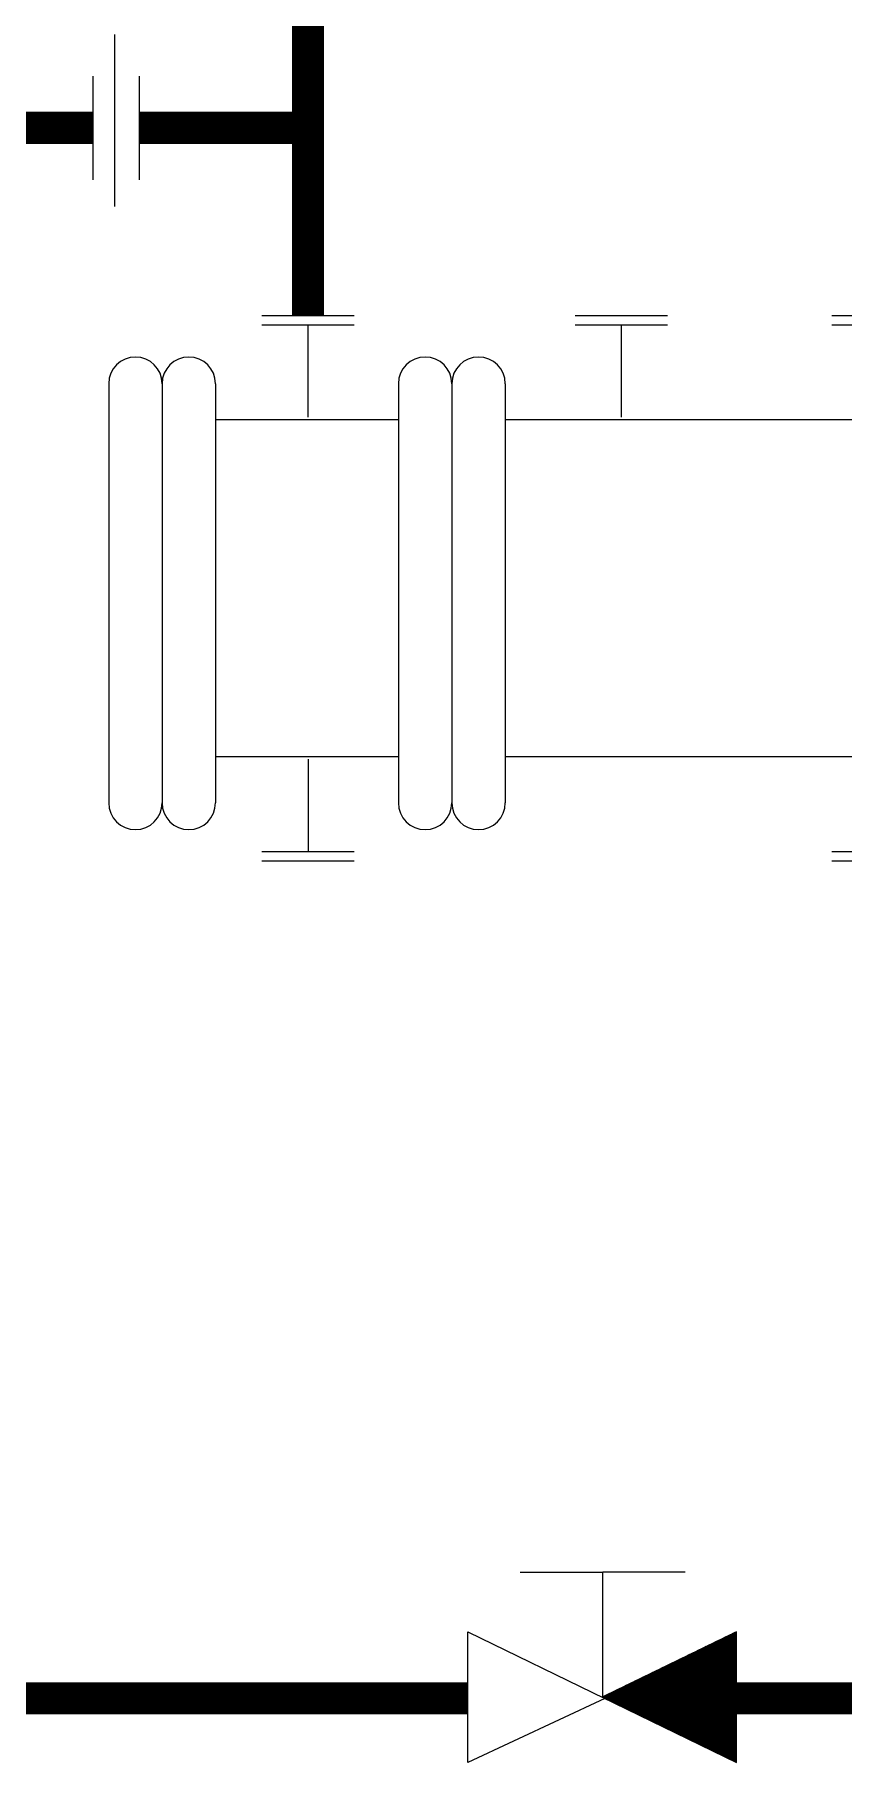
# Model space of a CAD drawing. Extents: x -22909.9 to -22897.8, y -4.7 to 4.1.
# Drawn here: x -22900.528 to -22900.152, y -1.576 to -0.772 of the extents above; entities that cross this region are included whole.
import ezdxf

# ---------------------------------------------------------------- set-up
doc = ezdxf.new("R2010")
doc.units = 0
doc.header["$MEASUREMENT"] = 0
doc.layers.get('0').update_dxf_attribs({"linetype": 'CONTINUOUS'})
doc.layers.add('CALOR', color=1, linetype='CONTINUOUS')

# ---------------------------------------------------------------- blocks, each defined once
blk = doc.blocks.new('HEATER')
for p, q in [((3.558617, 6.455631), (5.708442, 6.455631)), ((10.844136, 6.455631), (12.993962, 6.455631)), ((16.815874, 6.455631), (18.965699, 6.455631)), ((3.558617, 6.241044), (5.708442, 6.241044)), ((4.63353, 4.092669), (4.63353, 6.241044)), ((10.844136, 6.241044), (12.993962, 6.241044)), ((11.919049, 4.092669), (11.919049, 6.241044)), ((16.815874, 6.241044), (18.965699, 6.241044)), ((17.890786, 4.092669), (17.890786, 6.241044)), ((0, 4.872876), (0, -4.872876)), ((1.241852, 4.872876), (1.241852, -4.872876)), ((1.241852, 4.872876), (1.241852, -4.872876)), ((2.483704, 4.872876), (2.483704, -4.872876)), ((6.73585, 4.872877), (6.73585, -4.872876)), ((7.977702, 4.872877), (7.977702, -4.872876)), ((7.977702, 4.872877), (7.977702, -4.872876)), ((9.219555, 4.872877), (9.219555, -4.872876)), ((2.483704, 4.041133), (6.73585, 4.041133)), ((9.219555, 4.041133), (22.468186, 4.041133)), ((22.468186, 4.041133), (22.468186, -3.802424)), ((6.73585, -3.802424), (2.483704, -3.802424)), ((4.63353, -3.853959), (4.63353, -6.002335)), ((22.468186, -3.802424), (9.219555, -3.802424)), ((17.890786, -3.853959), (17.890786, -6.002335)), ((3.558617, -6.002335), (5.708442, -6.002335)), ((16.815874, -6.002335), (18.965699, -6.002335)), ((3.558617, -6.216922), (5.708442, -6.216922)), ((16.815874, -6.216922), (18.965699, -6.216922))]:
    blk.add_line(p, q)
for centre, radius, start, end in [((0.620926, 4.872876), 0.620926, 0, 180), ((1.862778, 4.872876), 0.620926, 0, 180), ((7.356776, 4.872877), 0.620926, 0, 180), ((8.598628, 4.872877), 0.620926, 0, 180), ((20.013979, 0.119355), 4.62639, 302.037895, 57.962105), ((0.620926, -4.872876), 0.620926, 180, 0), ((1.862778, -4.872876), 0.620926, 180, 0), ((7.356776, -4.872876), 0.620926, 180, 0), ((8.598628, -4.872876), 0.620926, 180, 0)]:
    blk.add_arc(centre, radius, start, end)
blk = doc.blocks.new('*X19')
at = {"color": 0}
for p, q in [((10.47941, 3.56957), (10.50958, 3.59973)), ((10.47953, 3.56951), (10.50992, 3.5999)), ((10.47965, 3.56945), (10.51027, 3.60006)), ((10.47977, 3.56939), (10.51061, 3.60023)), ((10.47989, 3.56934), (10.51095, 3.6004)), ((10.48001, 3.56928), (10.5113, 3.60057)), ((10.48013, 3.56922), (10.51164, 3.60074)), ((10.48025, 3.56916), (10.51199, 3.6009)), ((10.48037, 3.5691), (10.51233, 3.60107)), ((10.48048, 3.56905), (10.51268, 3.60124)), ((10.4806, 3.56899), (10.51302, 3.60141)), ((10.48072, 3.56893), (10.51337, 3.60157)), ((10.48084, 3.56887), (10.51371, 3.60174)), ((10.48096, 3.56881), (10.51406, 3.60191)), ((10.48108, 3.56876), (10.5144, 3.60208)), ((10.4812, 3.5687), (10.51475, 3.60225)), ((10.48132, 3.56864), (10.51509, 3.60241)), ((10.48144, 3.56858), (10.51543, 3.60258)), ((10.48155, 3.56853), (10.51578, 3.60275)), ((10.48167, 3.56847), (10.51612, 3.60292)), ((10.48179, 3.56841), (10.51647, 3.60309)), ((10.48191, 3.56835), (10.51681, 3.60325)), ((10.48203, 3.56829), (10.51716, 3.60342)), ((10.48215, 3.56824), (10.5175, 3.60359)), ((10.48227, 3.56818), (10.51785, 3.60376)), ((10.48239, 3.56812), (10.51819, 3.60392)), ((10.48251, 3.56806), (10.51854, 3.60409)), ((10.48262, 3.568), (10.51888, 3.60426)), ((10.48274, 3.56795), (10.51923, 3.60443)), ((10.48286, 3.56789), (10.51957, 3.6046)), ((10.48298, 3.56783), (10.51991, 3.60476)), ((10.4831, 3.56777), (10.52026, 3.60493)), ((10.48322, 3.56771), (10.5206, 3.6051)), ((10.48334, 3.56766), (10.52095, 3.60527)), ((10.48346, 3.5676), (10.52129, 3.60543)), ((10.48358, 3.56754), (10.52164, 3.6056)), ((10.48369, 3.56748), (10.52198, 3.60577)), ((10.48381, 3.56743), (10.52233, 3.60594)), ((10.48393, 3.56737), (10.52267, 3.60611)), ((10.48405, 3.56731), (10.52302, 3.60627)), ((10.48417, 3.56725), (10.52336, 3.60644)), ((10.48429, 3.56719), (10.52371, 3.60661)), ((10.48441, 3.56714), (10.52405, 3.60678)), ((10.48453, 3.56708), (10.52439, 3.60695)), ((10.48465, 3.56702), (10.52474, 3.60711)), ((10.48476, 3.56696), (10.52508, 3.60728)), ((10.48488, 3.5669), (10.52543, 3.60745)), ((10.48524, 3.56673), (10.52596, 3.60746)), ((10.48536, 3.56667), (10.52596, 3.60728)), ((10.48548, 3.56661), (10.52596, 3.6071)), ((10.4856, 3.56656), (10.52596, 3.60693)), ((10.48572, 3.5665), (10.52596, 3.60675)), ((10.48583, 3.56644), (10.52596, 3.60657)), ((10.48595, 3.56638), (10.52596, 3.60639)), ((10.48607, 3.56633), (10.52596, 3.60622)), ((10.48619, 3.56627), (10.52596, 3.60604)), ((10.48631, 3.56621), (10.52596, 3.60586)), ((10.48643, 3.56615), (10.52596, 3.60569)), ((10.48655, 3.56609), (10.52596, 3.60551)), ((10.48667, 3.56604), (10.52596, 3.60533)), ((10.48679, 3.56598), (10.52596, 3.60516)), ((10.4869, 3.56592), (10.52596, 3.60498)), ((10.48702, 3.56586), (10.52596, 3.6048)), ((10.48714, 3.5658), (10.52596, 3.60463)), ((10.48726, 3.56575), (10.52596, 3.60445)), ((10.48738, 3.56569), (10.52596, 3.60427)), ((10.4875, 3.56563), (10.52596, 3.6041)), ((10.48762, 3.56557), (10.52596, 3.60392)), ((10.48774, 3.56551), (10.52596, 3.60374)), ((10.48786, 3.56546), (10.52596, 3.60357)), ((10.48797, 3.5654), (10.52596, 3.60339)), ((10.48809, 3.56534), (10.52596, 3.60321)), ((10.48821, 3.56528), (10.52596, 3.60304)), ((10.48833, 3.56523), (10.52596, 3.60286)), ((10.48845, 3.56517), (10.52596, 3.60268)), ((10.48857, 3.56511), (10.52596, 3.60251)), ((10.48869, 3.56505), (10.52596, 3.60233)), ((10.48881, 3.56499), (10.52596, 3.60215)), ((10.48893, 3.56494), (10.52596, 3.60198)), ((10.48904, 3.56488), (10.52596, 3.6018)), ((10.48916, 3.56482), (10.52596, 3.60162)), ((10.48928, 3.56476), (10.52596, 3.60144)), ((10.4894, 3.5647), (10.52596, 3.60127)), ((10.48952, 3.56465), (10.52596, 3.60109)), ((10.48964, 3.56459), (10.52596, 3.60091)), ((10.48976, 3.56453), (10.52596, 3.60074)), ((10.48988, 3.56447), (10.52596, 3.60056)), ((10.49, 3.56441), (10.52596, 3.60038)), ((10.49011, 3.56436), (10.52596, 3.60021)), ((10.49023, 3.5643), (10.52596, 3.60003)), ((10.49035, 3.56424), (10.52596, 3.59985)), ((10.49047, 3.56418), (10.52596, 3.59968)), ((10.47371, 3.57235), (10.49303, 3.59167)), ((10.47383, 3.57229), (10.49338, 3.59184)), ((10.47395, 3.57223), (10.49372, 3.59201)), ((10.47407, 3.57217), (10.49407, 3.59218)), ((10.47418, 3.57211), (10.49441, 3.59234)), ((10.4743, 3.57206), (10.49476, 3.59251)), ((10.47442, 3.572), (10.4951, 3.59268)), ((10.47454, 3.57194), (10.49545, 3.59285)), ((10.47466, 3.57188), (10.49579, 3.59302)), ((10.47478, 3.57183), (10.49614, 3.59318)), ((10.4749, 3.57177), (10.49648, 3.59335)), ((10.47502, 3.57171), (10.49683, 3.59352)), ((10.47514, 3.57165), (10.49717, 3.59369)), ((10.47525, 3.57159), (10.49751, 3.59385)), ((10.47537, 3.57154), (10.49786, 3.59402)), ((10.47549, 3.57148), (10.4982, 3.59419)), ((10.47561, 3.57142), (10.49855, 3.59436)), ((10.47573, 3.57136), (10.49889, 3.59453)), ((10.47585, 3.5713), (10.49924, 3.59469)), ((10.47597, 3.57125), (10.49958, 3.59486)), ((10.47609, 3.57119), (10.49993, 3.59503)), ((10.47621, 3.57113), (10.50027, 3.5952)), ((10.47632, 3.57107), (10.50062, 3.59536)), ((10.47644, 3.57101), (10.50096, 3.59553)), ((10.47656, 3.57096), (10.50131, 3.5957)), ((10.47668, 3.5709), (10.50165, 3.59587)), ((10.4768, 3.57084), (10.50199, 3.59604)), ((10.47692, 3.57078), (10.50234, 3.5962)), ((10.47704, 3.57073), (10.50268, 3.59637)), ((10.47716, 3.57067), (10.50303, 3.59654)), ((10.47728, 3.57061), (10.50337, 3.59671)), ((10.47739, 3.57055), (10.50372, 3.59688)), ((10.47751, 3.57049), (10.50406, 3.59704)), ((10.47763, 3.57044), (10.50441, 3.59721)), ((10.47775, 3.57038), (10.50475, 3.59738)), ((10.47787, 3.57032), (10.5051, 3.59755)), ((10.47799, 3.57026), (10.50544, 3.59771)), ((10.47811, 3.5702), (10.50579, 3.59788)), ((10.47823, 3.57015), (10.50613, 3.59805)), ((10.47835, 3.57009), (10.50647, 3.59822)), ((10.47846, 3.57003), (10.50682, 3.59839)), ((10.47858, 3.56997), (10.50716, 3.59855)), ((10.4787, 3.56991), (10.50751, 3.59872)), ((10.47882, 3.56986), (10.50785, 3.59889)), ((10.47894, 3.5698), (10.5082, 3.59906)), ((10.47906, 3.56974), (10.50854, 3.59923)), ((10.47918, 3.56968), (10.50889, 3.59939)), ((10.4793, 3.56963), (10.50923, 3.59956)), ((10.49059, 3.56413), (10.52596, 3.5995)), ((10.49071, 3.56407), (10.52596, 3.59932)), ((10.49083, 3.56401), (10.52596, 3.59915)), ((10.49095, 3.56395), (10.52596, 3.59897)), ((10.49107, 3.56389), (10.52596, 3.59879)), ((10.49118, 3.56384), (10.52596, 3.59862)), ((10.4913, 3.56378), (10.52596, 3.59844)), ((10.49142, 3.56372), (10.52596, 3.59826)), ((10.49154, 3.56366), (10.52596, 3.59809)), ((10.49166, 3.5636), (10.52596, 3.59791)), ((10.49178, 3.56355), (10.52596, 3.59773)), ((10.4919, 3.56349), (10.52596, 3.59756)), ((10.49202, 3.56343), (10.52596, 3.59738)), ((10.49214, 3.56337), (10.52596, 3.5972)), ((10.49225, 3.56331), (10.52596, 3.59703)), ((10.49237, 3.56326), (10.52596, 3.59685)), ((10.49249, 3.5632), (10.52596, 3.59667)), ((10.49261, 3.56314), (10.52596, 3.5965)), ((10.49273, 3.56308), (10.52596, 3.59632)), ((10.49285, 3.56303), (10.52596, 3.59614)), ((10.49297, 3.56297), (10.52596, 3.59596)), ((10.49309, 3.56291), (10.52596, 3.59579)), ((10.4932, 3.56285), (10.52596, 3.59561)), ((10.49332, 3.56279), (10.52596, 3.59543)), ((10.49344, 3.56274), (10.52596, 3.59526)), ((10.49356, 3.56268), (10.52596, 3.59508)), ((10.49368, 3.56262), (10.52596, 3.5949)), ((10.4938, 3.56256), (10.52596, 3.59473)), ((10.49392, 3.5625), (10.52596, 3.59455)), ((10.49404, 3.56245), (10.52596, 3.59437)), ((10.49416, 3.56239), (10.52596, 3.5942)), ((10.49427, 3.56233), (10.52596, 3.59402)), ((10.49439, 3.56227), (10.52596, 3.59384)), ((10.49451, 3.56221), (10.52596, 3.59367)), ((10.49463, 3.56216), (10.52596, 3.59349)), ((10.49475, 3.5621), (10.52596, 3.59331)), ((10.49487, 3.56204), (10.52596, 3.59314)), ((10.49499, 3.56198), (10.52596, 3.59296)), ((10.49511, 3.56193), (10.52596, 3.59278)), ((10.49523, 3.56187), (10.52596, 3.59261)), ((10.49534, 3.56181), (10.52596, 3.59243)), ((10.49546, 3.56175), (10.52596, 3.59225)), ((10.49558, 3.56169), (10.52596, 3.59208)), ((10.4957, 3.56164), (10.52596, 3.5919)), ((10.49582, 3.56158), (10.52596, 3.59172)), ((10.49594, 3.56152), (10.52596, 3.59155)), ((10.468, 3.57513), (10.47649, 3.58362)), ((10.46812, 3.57507), (10.47684, 3.58378)), ((10.46824, 3.57501), (10.47718, 3.58395)), ((10.46836, 3.57495), (10.47753, 3.58412)), ((10.46848, 3.57489), (10.47787, 3.58429)), ((10.4686, 3.57484), (10.47822, 3.58446)), ((10.46872, 3.57478), (10.47856, 3.58462)), ((10.46883, 3.57472), (10.47891, 3.58479)), ((10.46895, 3.57466), (10.47925, 3.58496)), ((10.46907, 3.5746), (10.47959, 3.58513)), ((10.46919, 3.57455), (10.47994, 3.58529)), ((10.46931, 3.57449), (10.48028, 3.58546)), ((10.46943, 3.57443), (10.48063, 3.58563)), ((10.46955, 3.57437), (10.48097, 3.5858)), ((10.46967, 3.57432), (10.48132, 3.58597)), ((10.46979, 3.57426), (10.48166, 3.58613)), ((10.4699, 3.5742), (10.48201, 3.5863)), ((10.47002, 3.57414), (10.48235, 3.58647)), ((10.47014, 3.57408), (10.4827, 3.58664)), ((10.47026, 3.57403), (10.48304, 3.58681)), ((10.47038, 3.57397), (10.48339, 3.58697)), ((10.4705, 3.57391), (10.48373, 3.58714)), ((10.47062, 3.57385), (10.48407, 3.58731)), ((10.47074, 3.57379), (10.48442, 3.58748)), ((10.47086, 3.57374), (10.48476, 3.58764)), ((10.47097, 3.57368), (10.48511, 3.58781)), ((10.47109, 3.57362), (10.48545, 3.58798)), ((10.47121, 3.57356), (10.4858, 3.58815)), ((10.47133, 3.5735), (10.48614, 3.58832)), ((10.47145, 3.57345), (10.48649, 3.58848)), ((10.47157, 3.57339), (10.48683, 3.58865)), ((10.47169, 3.57333), (10.48718, 3.58882)), ((10.47181, 3.57327), (10.48752, 3.58899)), ((10.47193, 3.57322), (10.48787, 3.58915)), ((10.47204, 3.57316), (10.48821, 3.58932)), ((10.47216, 3.5731), (10.48855, 3.58949)), ((10.47228, 3.57304), (10.4889, 3.58966)), ((10.4724, 3.57298), (10.48924, 3.58983)), ((10.47252, 3.57293), (10.48959, 3.58999)), ((10.47264, 3.57287), (10.48993, 3.59016)), ((10.47276, 3.57281), (10.49028, 3.59033)), ((10.47288, 3.57275), (10.49062, 3.5905)), ((10.473, 3.57269), (10.49097, 3.59067)), ((10.47311, 3.57264), (10.49131, 3.59083)), ((10.47323, 3.57258), (10.49166, 3.591)), ((10.47335, 3.57252), (10.492, 3.59117)), ((10.47347, 3.57246), (10.49235, 3.59134)), ((10.47359, 3.5724), (10.49269, 3.5915)), ((10.49606, 3.56146), (10.52596, 3.59137)), ((10.49618, 3.5614), (10.52596, 3.59119)), ((10.4963, 3.56135), (10.52596, 3.59102)), ((10.49641, 3.56129), (10.52596, 3.59084)), ((10.49653, 3.56123), (10.52596, 3.59066)), ((10.49665, 3.56117), (10.52596, 3.59048)), ((10.49677, 3.56111), (10.52596, 3.59031)), ((10.49689, 3.56106), (10.52596, 3.59013)), ((10.49701, 3.561), (10.52596, 3.58995)), ((10.49713, 3.56094), (10.52596, 3.58978)), ((10.49725, 3.56088), (10.52596, 3.5896)), ((10.49737, 3.56082), (10.52596, 3.58942)), ((10.49748, 3.56077), (10.52596, 3.58925)), ((10.4976, 3.56071), (10.52596, 3.58907)), ((10.49772, 3.56065), (10.52596, 3.58889)), ((10.49784, 3.56059), (10.52596, 3.58872)), ((10.49796, 3.56054), (10.52596, 3.58854)), ((10.49808, 3.56048), (10.52596, 3.58836)), ((10.4982, 3.56042), (10.52596, 3.58819)), ((10.49832, 3.56036), (10.52596, 3.58801)), ((10.49844, 3.5603), (10.52596, 3.58783)), ((10.49855, 3.56025), (10.52596, 3.58766)), ((10.49867, 3.56019), (10.52596, 3.58748)), ((10.49879, 3.56013), (10.52596, 3.5873)), ((10.49891, 3.56007), (10.52596, 3.58713)), ((10.49903, 3.56001), (10.52596, 3.58695)), ((10.49915, 3.55996), (10.52596, 3.58677)), ((10.49927, 3.5599), (10.52596, 3.5866)), ((10.49939, 3.55984), (10.52596, 3.58642)), ((10.49951, 3.55978), (10.52596, 3.58624)), ((10.49962, 3.55972), (10.52596, 3.58607)), ((10.49974, 3.55967), (10.52596, 3.58589)), ((10.49986, 3.55961), (10.52596, 3.58571)), ((10.49998, 3.55955), (10.52596, 3.58554)), ((10.5001, 3.55949), (10.52596, 3.58536)), ((10.50022, 3.55944), (10.52596, 3.58518)), ((10.50034, 3.55938), (10.52596, 3.585)), ((10.50046, 3.55932), (10.52596, 3.58483)), ((10.50058, 3.55926), (10.52596, 3.58465)), ((10.50069, 3.5592), (10.52596, 3.58447)), ((10.50081, 3.55915), (10.52596, 3.5843)), ((10.50093, 3.55909), (10.52596, 3.58412)), ((10.50105, 3.55903), (10.52596, 3.58394)), ((10.50117, 3.55897), (10.52596, 3.58377)), ((10.50129, 3.55891), (10.52596, 3.58359)), ((10.46372, 3.57721), (10.46409, 3.57757)), ((10.46384, 3.57715), (10.46443, 3.57774)), ((10.46396, 3.57709), (10.46478, 3.57791)), ((10.46408, 3.57704), (10.46512, 3.57808)), ((10.4642, 3.57698), (10.46547, 3.57825)), ((10.46432, 3.57692), (10.46581, 3.57841)), ((10.46444, 3.57686), (10.46615, 3.57858)), ((10.46456, 3.5768), (10.4665, 3.57875)), ((10.46467, 3.57675), (10.46684, 3.57892)), ((10.46479, 3.57669), (10.46719, 3.57908)), ((10.46491, 3.57663), (10.46753, 3.57925)), ((10.46503, 3.57657), (10.46788, 3.57942)), ((10.46515, 3.57652), (10.46822, 3.57959)), ((10.46527, 3.57646), (10.46857, 3.57976)), ((10.46539, 3.5764), (10.46891, 3.57992)), ((10.46551, 3.57634), (10.46926, 3.58009)), ((10.46562, 3.57628), (10.4696, 3.58026)), ((10.46574, 3.57623), (10.46995, 3.58043)), ((10.46586, 3.57617), (10.47029, 3.5806)), ((10.46598, 3.57611), (10.47063, 3.58076)), ((10.4661, 3.57605), (10.47098, 3.58093)), ((10.46622, 3.57599), (10.47132, 3.5811)), ((10.46634, 3.57594), (10.47167, 3.58127)), ((10.46646, 3.57588), (10.47201, 3.58143)), ((10.46658, 3.57582), (10.47236, 3.5816)), ((10.46669, 3.57576), (10.4727, 3.58177)), ((10.46681, 3.5757), (10.47305, 3.58194)), ((10.46693, 3.57565), (10.47339, 3.58211)), ((10.46705, 3.57559), (10.47374, 3.58227)), ((10.46717, 3.57553), (10.47408, 3.58244)), ((10.46729, 3.57547), (10.47443, 3.58261)), ((10.46741, 3.57542), (10.47477, 3.58278)), ((10.46753, 3.57536), (10.47511, 3.58295)), ((10.46765, 3.5753), (10.47546, 3.58311)), ((10.46776, 3.57524), (10.4758, 3.58328)), ((10.46788, 3.57518), (10.47615, 3.58345)), ((10.50141, 3.55886), (10.52596, 3.58341)), ((10.50153, 3.5588), (10.52596, 3.58324)), ((10.50165, 3.55874), (10.52596, 3.58306)), ((10.50176, 3.55868), (10.52596, 3.58288)), ((10.50188, 3.55862), (10.52596, 3.58271)), ((10.502, 3.55857), (10.52596, 3.58253)), ((10.50212, 3.55851), (10.52596, 3.58235)), ((10.50224, 3.55845), (10.52596, 3.58218)), ((10.50236, 3.55839), (10.52596, 3.582)), ((10.50248, 3.55834), (10.52596, 3.58182)), ((10.5026, 3.55828), (10.52596, 3.58165)), ((10.50272, 3.55822), (10.52596, 3.58147)), ((10.50283, 3.55816), (10.52596, 3.58129)), ((10.50295, 3.5581), (10.52596, 3.58112)), ((10.50307, 3.55805), (10.52596, 3.58094)), ((10.50319, 3.55799), (10.52596, 3.58076)), ((10.50331, 3.55793), (10.52596, 3.58059)), ((10.50343, 3.55787), (10.52596, 3.58041)), ((10.50355, 3.55781), (10.52596, 3.58023)), ((10.50367, 3.55776), (10.52596, 3.58005)), ((10.50379, 3.5577), (10.52596, 3.57988)), ((10.5039, 3.55764), (10.52596, 3.5797)), ((10.50402, 3.55758), (10.52596, 3.57952)), ((10.50414, 3.55752), (10.52596, 3.57935)), ((10.50426, 3.55747), (10.52596, 3.57917)), ((10.50438, 3.55741), (10.52596, 3.57899)), ((10.5045, 3.55735), (10.52596, 3.57882)), ((10.50462, 3.55729), (10.52596, 3.57864)), ((10.50474, 3.55724), (10.52596, 3.57846)), ((10.50486, 3.55718), (10.52596, 3.57829)), ((10.50497, 3.55712), (10.52596, 3.57811)), ((10.50509, 3.55706), (10.52596, 3.57793)), ((10.50521, 3.557), (10.52596, 3.57776)), ((10.50533, 3.55695), (10.52596, 3.57758)), ((10.50545, 3.55689), (10.52596, 3.5774)), ((10.50557, 3.55683), (10.52596, 3.57723)), ((10.50569, 3.55677), (10.52596, 3.57705)), ((10.50581, 3.55671), (10.52596, 3.57687)), ((10.50593, 3.55666), (10.52596, 3.5767)), ((10.50604, 3.5566), (10.52596, 3.57652)), ((10.50616, 3.55654), (10.52596, 3.57634)), ((10.50628, 3.55648), (10.52596, 3.57617)), ((10.5064, 3.55642), (10.52596, 3.57599)), ((10.50652, 3.55637), (10.52596, 3.57581)), ((10.50664, 3.55631), (10.52596, 3.57564)), ((10.50676, 3.55625), (10.52596, 3.57546)), ((10.50688, 3.55619), (10.52596, 3.57528)), ((10.50699, 3.55614), (10.52596, 3.57511)), ((10.50711, 3.55608), (10.52596, 3.57493)), ((10.50723, 3.55602), (10.52596, 3.57475)), ((10.50735, 3.55596), (10.52596, 3.57457)), ((10.50747, 3.5559), (10.52596, 3.5744)), ((10.50759, 3.55585), (10.52596, 3.57422)), ((10.50771, 3.55579), (10.52596, 3.57404)), ((10.50783, 3.55573), (10.52596, 3.57387)), ((10.50795, 3.55567), (10.52596, 3.57369)), ((10.50806, 3.55561), (10.52596, 3.57351)), ((10.50818, 3.55556), (10.52596, 3.57334)), ((10.5083, 3.5555), (10.52596, 3.57316)), ((10.50842, 3.55544), (10.52596, 3.57298)), ((10.50854, 3.55538), (10.52596, 3.57281)), ((10.50866, 3.55532), (10.52596, 3.57263)), ((10.50878, 3.55527), (10.52596, 3.57245)), ((10.5089, 3.55521), (10.52596, 3.57228)), ((10.50902, 3.55515), (10.52596, 3.5721)), ((10.50913, 3.55509), (10.52596, 3.57192)), ((10.50925, 3.55504), (10.52596, 3.57175)), ((10.50937, 3.55498), (10.52596, 3.57157)), ((10.50949, 3.55492), (10.52596, 3.57139)), ((10.50961, 3.55486), (10.52596, 3.57122)), ((10.50973, 3.5548), (10.52596, 3.57104)), ((10.50985, 3.55475), (10.52596, 3.57086)), ((10.50997, 3.55469), (10.52596, 3.57069)), ((10.51009, 3.55463), (10.52596, 3.57051)), ((10.5102, 3.55457), (10.52596, 3.57033)), ((10.51032, 3.55451), (10.52596, 3.57016)), ((10.51044, 3.55446), (10.52596, 3.56998)), ((10.51056, 3.5544), (10.52596, 3.5698)), ((10.51068, 3.55434), (10.52596, 3.56963)), ((10.5108, 3.55428), (10.52596, 3.56945)), ((10.51092, 3.55422), (10.52596, 3.56927)), ((10.51104, 3.55417), (10.52596, 3.56909)), ((10.51116, 3.55411), (10.52596, 3.56892)), ((10.51127, 3.55405), (10.52596, 3.56874)), ((10.51139, 3.55399), (10.52596, 3.56856)), ((10.51151, 3.55394), (10.52596, 3.56839)), ((10.51163, 3.55388), (10.52596, 3.56821)), ((10.51175, 3.55382), (10.52596, 3.56803)), ((10.51187, 3.55376), (10.52596, 3.56786)), ((10.51199, 3.5537), (10.52596, 3.56768)), ((10.51211, 3.55365), (10.52596, 3.5675)), ((10.51223, 3.55359), (10.52596, 3.56733)), ((10.51234, 3.55353), (10.52596, 3.56715)), ((10.51246, 3.55347), (10.52596, 3.56697)), ((10.51258, 3.55341), (10.52596, 3.5668)), ((10.5127, 3.55336), (10.52596, 3.56662)), ((10.51282, 3.5533), (10.52596, 3.56644)), ((10.51294, 3.55324), (10.52596, 3.56627)), ((10.51306, 3.55318), (10.52596, 3.56609)), ((10.51318, 3.55312), (10.52596, 3.56591)), ((10.5133, 3.55307), (10.52596, 3.56574)), ((10.51341, 3.55301), (10.52596, 3.56556)), ((10.51353, 3.55295), (10.52596, 3.56538)), ((10.51365, 3.55289), (10.52596, 3.56521)), ((10.51377, 3.55284), (10.52596, 3.56503)), ((10.51389, 3.55278), (10.52596, 3.56485)), ((10.51401, 3.55272), (10.52596, 3.56468)), ((10.51413, 3.55266), (10.52596, 3.5645)), ((10.51425, 3.5526), (10.52596, 3.56432)), ((10.51437, 3.55255), (10.52596, 3.56415)), ((10.51448, 3.55249), (10.52596, 3.56397)), ((10.5146, 3.55243), (10.52596, 3.56379)), ((10.51472, 3.55237), (10.52596, 3.56361)), ((10.51484, 3.55231), (10.52596, 3.56344)), ((10.51496, 3.55226), (10.52596, 3.56326)), ((10.51508, 3.5522), (10.52596, 3.56308)), ((10.5152, 3.55214), (10.52596, 3.56291)), ((10.51532, 3.55208), (10.52596, 3.56273)), ((10.51544, 3.55202), (10.52596, 3.56255)), ((10.51555, 3.55197), (10.52596, 3.56238)), ((10.51567, 3.55191), (10.52596, 3.5622)), ((10.51579, 3.55185), (10.52596, 3.56202)), ((10.51591, 3.55179), (10.52596, 3.56185)), ((10.51603, 3.55174), (10.52596, 3.56167)), ((10.51615, 3.55168), (10.52596, 3.56149)), ((10.51627, 3.55162), (10.52596, 3.56132)), ((10.51639, 3.55156), (10.52596, 3.56114)), ((10.51651, 3.5515), (10.52596, 3.56096)), ((10.51662, 3.55145), (10.52596, 3.56079)), ((10.51674, 3.55139), (10.52596, 3.56061)), ((10.51686, 3.55133), (10.52596, 3.56043)), ((10.51698, 3.55127), (10.52596, 3.56026)), ((10.5171, 3.55121), (10.52596, 3.56008)), ((10.51722, 3.55116), (10.52596, 3.5599)), ((10.51734, 3.5511), (10.52596, 3.55973)), ((10.51746, 3.55104), (10.52596, 3.55955)), ((10.51758, 3.55098), (10.52596, 3.55937)), ((10.51769, 3.55092), (10.52596, 3.5592)), ((10.51781, 3.55087), (10.52596, 3.55902)), ((10.51793, 3.55081), (10.52596, 3.55884)), ((10.51805, 3.55075), (10.52596, 3.55867)), ((10.51817, 3.55069), (10.52596, 3.55849)), ((10.51829, 3.55063), (10.52596, 3.55831)), ((10.51841, 3.55058), (10.52596, 3.55813)), ((10.51853, 3.55052), (10.52596, 3.55796)), ((10.51865, 3.55046), (10.52596, 3.55778)), ((10.51876, 3.5504), (10.52596, 3.5576)), ((10.51888, 3.55035), (10.52596, 3.55743)), ((10.519, 3.55029), (10.52596, 3.55725)), ((10.51912, 3.55023), (10.52596, 3.55707)), ((10.51924, 3.55017), (10.52596, 3.5569)), ((10.51936, 3.55011), (10.52596, 3.55672)), ((10.51948, 3.55006), (10.52596, 3.55654)), ((10.5196, 3.55), (10.52596, 3.55637)), ((10.51971, 3.54994), (10.52596, 3.55619)), ((10.51983, 3.54988), (10.52596, 3.55601)), ((10.51995, 3.54982), (10.52596, 3.55584)), ((10.52007, 3.54977), (10.52596, 3.55566)), ((10.52019, 3.54971), (10.52596, 3.55548)), ((10.52031, 3.54965), (10.52596, 3.55531)), ((10.52043, 3.54959), (10.52596, 3.55513)), ((10.52055, 3.54953), (10.52596, 3.55495)), ((10.52067, 3.54948), (10.52596, 3.55478)), ((10.52078, 3.54942), (10.52596, 3.5546)), ((10.5209, 3.54936), (10.52596, 3.55442)), ((10.52102, 3.5493), (10.52596, 3.55425)), ((10.52114, 3.54925), (10.52596, 3.55407)), ((10.52126, 3.54919), (10.52596, 3.55389)), ((10.52138, 3.54913), (10.52596, 3.55372)), ((10.5215, 3.54907), (10.52596, 3.55354)), ((10.52162, 3.54901), (10.52596, 3.55336)), ((10.52174, 3.54896), (10.52596, 3.55318)), ((10.52185, 3.5489), (10.52596, 3.55301)), ((10.52197, 3.54884), (10.52596, 3.55283)), ((10.52209, 3.54878), (10.52596, 3.55265)), ((10.52221, 3.54872), (10.52596, 3.55248)), ((10.52233, 3.54867), (10.52596, 3.5523)), ((10.52245, 3.54861), (10.52596, 3.55212)), ((10.52257, 3.54855), (10.52596, 3.55195)), ((10.52269, 3.54849), (10.52596, 3.55177)), ((10.52281, 3.54843), (10.52596, 3.55159)), ((10.52292, 3.54838), (10.52596, 3.55142)), ((10.52304, 3.54832), (10.52596, 3.55124)), ((10.52316, 3.54826), (10.52596, 3.55106)), ((10.52328, 3.5482), (10.52596, 3.55089)), ((10.5234, 3.54815), (10.52596, 3.55071)), ((10.52352, 3.54809), (10.52596, 3.55053)), ((10.52364, 3.54803), (10.52596, 3.55036)), ((10.52376, 3.54797), (10.52596, 3.55018)), ((10.52388, 3.54791), (10.52596, 3.55)), ((10.52399, 3.54786), (10.52596, 3.54983)), ((10.52411, 3.5478), (10.52596, 3.54965)), ((10.52423, 3.54774), (10.52596, 3.54947)), ((10.52435, 3.54768), (10.52596, 3.5493)), ((10.52447, 3.54762), (10.52596, 3.54912)), ((10.52459, 3.54757), (10.52596, 3.54894)), ((10.52471, 3.54751), (10.52596, 3.54877)), ((10.52483, 3.54745), (10.52596, 3.54859)), ((10.52495, 3.54739), (10.52596, 3.54841)), ((10.52506, 3.54733), (10.52596, 3.54824)), ((10.52518, 3.54728), (10.52596, 3.54806)), ((10.5253, 3.54722), (10.52596, 3.54788)), ((10.52542, 3.54716), (10.52596, 3.5477)), ((10.52554, 3.5471), (10.52596, 3.54753)), ((10.52566, 3.54705), (10.52596, 3.54735)), ((10.52578, 3.54699), (10.52596, 3.54717))]:
    blk.add_line(p, q, dxfattribs=at)

msp = doc.modelspace()

# ---------------------------------------------------------------- linework, layer by layer
at = {"layer": 'CALOR'}
for p, q in [((-22900.49088, -0.77212), (-22900.49088, -0.85206)), ((-22900.50107, -0.79146), (-22900.50107, -0.8396)), ((-22900.47951, -0.79146), (-22900.47951, -0.8396)), ((-22900.30225, -1.48713), (-22900.26388, -1.48713)), ((-22900.22552, -1.48713), (-22900.26388, -1.48713)), ((-22900.26388, -1.54534), (-22900.26388, -1.48713)), ((-22900.32664, -1.57559), (-22900.32664, -1.51478)), ((-22900.32664, -1.51478), (-22900.26299, -1.54578)), ((-22900.20178, -1.51478), (-22900.26421, -1.54518)), ((-22900.20178, -1.57559), (-22900.20178, -1.51478)), ((-22900.26299, -1.54578), (-22900.32664, -1.57559)), ((-22900.26421, -1.54518), (-22900.20178, -1.57559))]:
    msp.add_line(p, q, dxfattribs=at)
at = {"layer": 'CALOR', "const_width": 0.015}
for points in [[(-22900.40095, -0.81553), (-22900.40095, -0.68303)], [(-22900.74186, -0.81553), (-22900.74186, -1.54578), (-22900.32664, -1.54578)], [(-22900.40095, -0.90282), (-22900.40095, -0.81553)], [(-22900.20178, -1.54578), (-22899.66785, -1.54578)]]:
    msp.add_lwpolyline(points, dxfattribs=at)
at = {"layer": 'CALOR', "linetype": 'Continuous', "const_width": 0.015}
for points in [[(-22900.50107, -0.81553), (-22900.565, -0.81553)], [(-22900.50107, -0.81553), (-22900.54191, -0.81553)], [(-22900.40095, -0.81553), (-22900.47951, -0.81553)]]:
    msp.add_lwpolyline(points, dxfattribs=at)

# ---------------------------------------------------------------- block references
at = {"layer": 'CALOR', "xscale": 0.02, "yscale": 0.02, "zscale": 0.02}
msp.add_blockref('HEATER', (-22900.49362, -1.03193), dxfattribs=at)
at = {"layer": 'CALOR'}
msp.add_blockref('*X19', (-22910.72774, -5.12249), dxfattribs=at)

doc.saveas('drawing.dxf')
